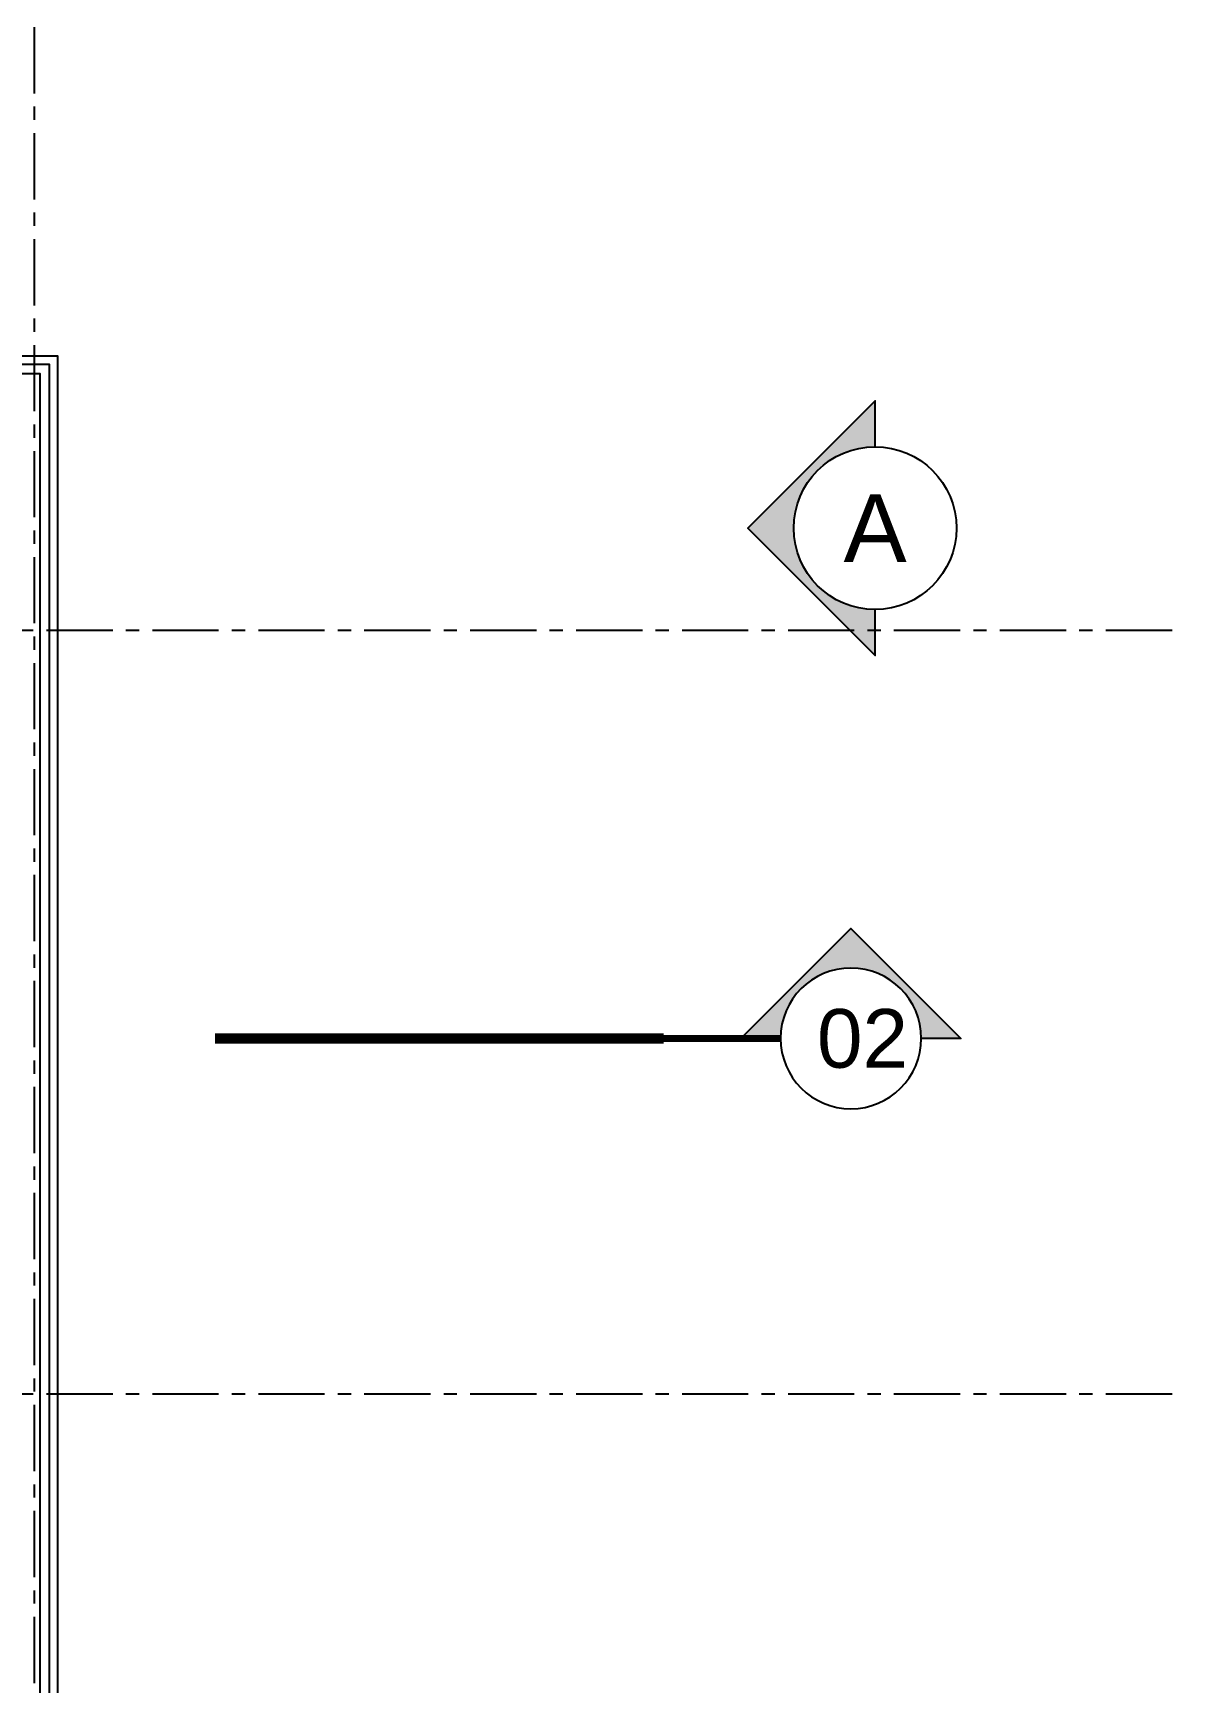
# Model space of a CAD drawing. Header units: millimetres. Extents: x 2061841 to 105821645, y -77612 to 48520811.
# Drawn here: x 105448887 to 105454350, y 48487815 to 48495724 of the extents above; entities that cross this region are included whole.
import ezdxf
from ezdxf.enums import TextEntityAlignment as Align

# ---------------------------------------------------------------- set-up
doc = ezdxf.new("R2010")
doc.units = ezdxf.units.MM
doc.header["$LTSCALE"] = 10
doc.header["$MEASUREMENT"] = 0
doc.linetypes.add('XR_type A_TYP_GRID$0$CENTER', pattern=[50.8, 31.75, -6.35, 6.35, -6.35])
for name, color, linetype in [('S-OPENING', 6, 'Continuous'), ('xa_type A_Seventh floor plan$0$A-ANNO-SYMB', 215, 'Continuous'), ('xa_type A_Seventh floor plan$0$A-FLOR-HRAL', 200, 'Continuous'), ('XR_type A_TYP_GRID$0$AS-GRID', 24, 'XR_type A_TYP_GRID$0$CENTER')]:
    doc.layers.add(name, color=color, linetype=linetype)
doc.styles.add('xa_type A_Seventh floor plan$0$arial', font='arial.ttf')

# ---------------------------------------------------------------- blocks, each defined once
blk = doc.blocks.new('xa_type A_Seventh floor plan$0$Tag Elevation')
blk.add_hatch(color=256).paths.add_polyline_path([(2.9988, 0), (4.685625, 0), (0, 4.685625), (-4.685625, 0), (-2.9988, 0, -1), (2.9988, 0)])
blk.add_lwpolyline([(2.9988, 0), (4.685625, 0), (0, 4.685625), (-4.685625, 0), (-2.9988, 0)])
blk.add_circle((0, 0), 2.9988)
at = {"style": 'xa_type A_Seventh floor plan$0$arial'}
blk.add_attdef('A', text='', height=2.499, dxfattribs=at).set_placement((0, 0), align=Align.MIDDLE_CENTER)
blk = doc.blocks.new('*U335')
blk.add_hatch(color=256).paths.add_polyline_path([(2.999, 0), (4.686, 0), (0, 4.686), (-4.686, 0), (-2.999, 0, -1), (2.999, 0)])
blk.add_lwpolyline([(2.999, 0), (4.686, 0), (0, 4.686), (-4.686, 0), (-2.999, 0)])
at = {"const_width": 0.3}
blk.add_lwpolyline([(15.505, 0), (2.999, 0)], dxfattribs=at)
blk.add_circle((0, 0), 2.999)
at = {"style": 'xa_type A_Seventh floor plan$0$arial'}
blk.add_attdef('A', text='', height=2.499, dxfattribs=at).set_placement((0, 0), align=Align.MIDDLE_CENTER)
blk = doc.blocks.new('xa_type A_Seventh floor plan$0$TAG')
at = {"layer": 'xa_type A_Seventh floor plan$0$A-ANNO-SYMB', "ltscale": 30, "const_width": 50}
blk.add_lwpolyline([(1041384, -113012.1), (1043535.8, -113012.1)], dxfattribs=at)
at = {"layer": 'xa_type A_Seventh floor plan$0$A-ANNO-SYMB'}
ref = blk.add_blockref('xa_type A_Seventh floor plan$0$Tag Elevation', (1044549.6, -110566.2), dxfattribs=dict(at, xscale=130.1333541546755, yscale=130.1333541546755, zscale=130.1333541546755, rotation=90))
ref.add_attrib('A', 'A', dxfattribs={"layer": '0', "height": 325.2, "style": 'xa_type A_Seventh floor plan$0$arial'}).set_placement((1044549.6, -110566.2), align=Align.MIDDLE_CENTER)
ref = blk.add_blockref('*U335', (1044433.4, -113012.1), dxfattribs=dict(at, xscale=-112.5, yscale=112.5, zscale=112.5))
ref.add_attrib('A', '02', dxfattribs={"layer": '0', "height": 281.14, "style": 'xa_type A_Seventh floor plan$0$arial'}).set_placement((1044489.2, -113012.1), align=Align.MIDDLE_CENTER)
blk = doc.blocks.new('TOWER-A TYPICAL FLOOR FRAMING PLAN N')
at = {"layer": 'xa_type A_Seventh floor plan$0$A-FLOR-HRAL', "elevation": 0}
for points in [[(102686006.8, 48585214.7), (102686006.8, 48592189.7), (102680621.8, 48592189.7), (102680621.8, 48591024.7)], [(102685966.8, 48585214.7), (102685966.8, 48592149.7), (102680661.8, 48592149.7), (102680661.8, 48591024.7)], [(102685921.8, 48585214.7), (102685921.8, 48592104.7), (102680706.8, 48592104.7), (102680706.8, 48591024.7)]]:
    blk.add_lwpolyline(points, dxfattribs=at)
at = {"layer": 'XR_type A_TYP_GRID$0$AS-GRID'}
for p, q in [((102685892.5, 48610531), (102685892.5, 48574150.4)), ((102691349.4, 48590874.7), (102655331.9, 48590874.7)), ((102691349.4, 48587214.7), (102655331.9, 48587214.7))]:
    blk.add_line(p, q, dxfattribs=at)
blk.add_blockref('xa_type A_Seventh floor plan$0$TAG', (101645376, 48701931.8))

msp = doc.modelspace()

# ---------------------------------------------------------------- block references
at = {"layer": 'S-OPENING'}
msp.add_blockref('TOWER-A TYPICAL FLOOR FRAMING PLAN N', (2763000.3, -98014.7), dxfattribs=at)

doc.saveas('drawing.dxf')
